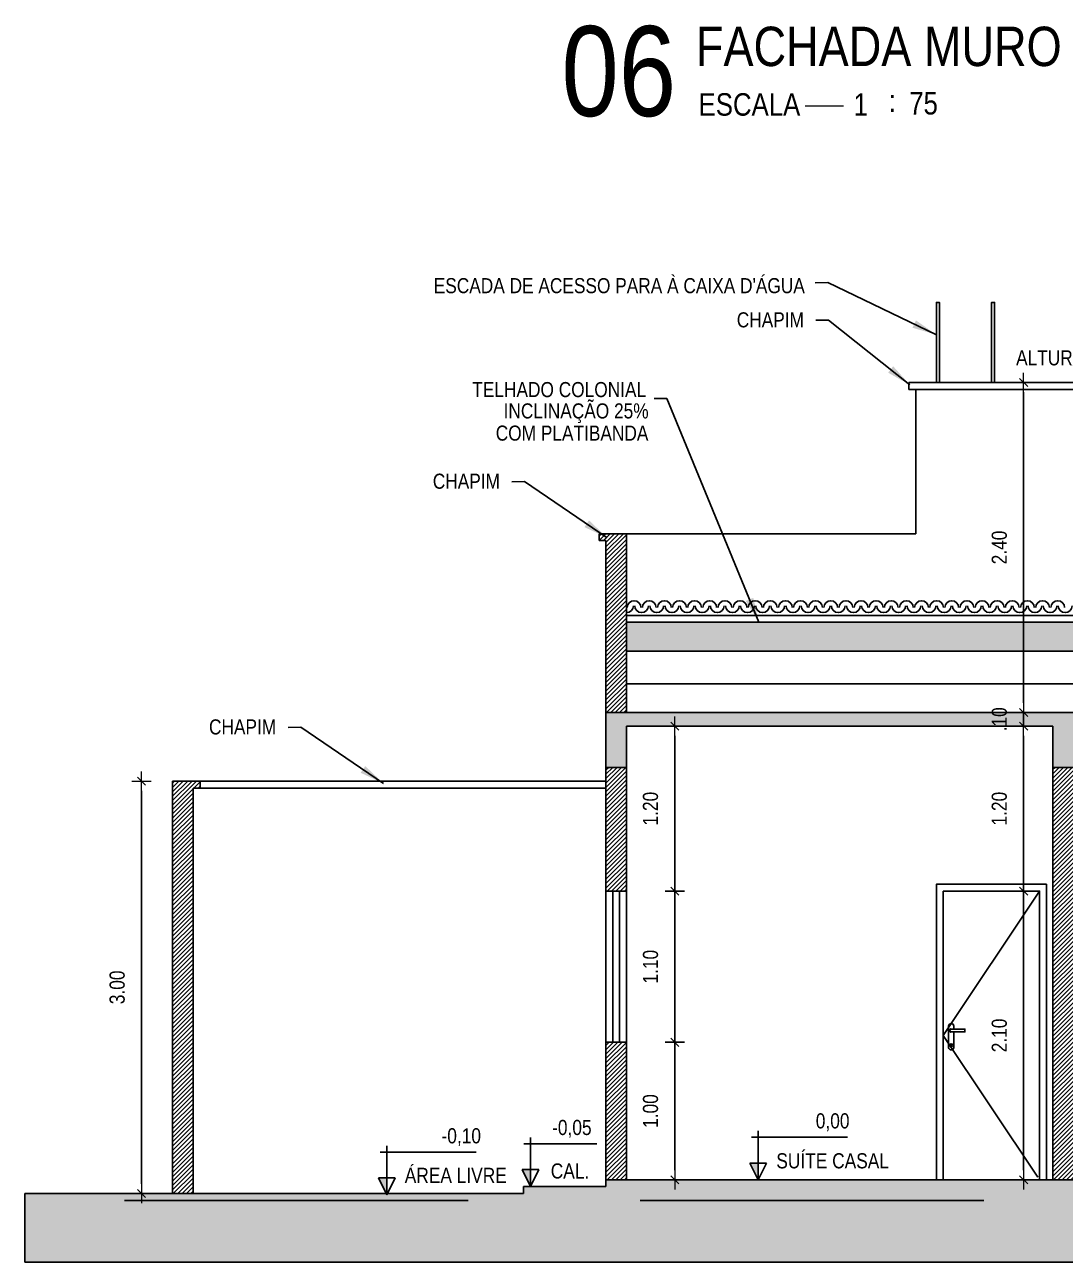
# Model space of a CAD drawing. Header units: millimetres. Extents: x -677 to -23, y -135 to 1112.
# Drawn here: x -209.79 to -202.23, y 864.54 to 873.55 of the extents above; entities that cross this region are included whole.
import ezdxf
from ezdxf.enums import TextEntityAlignment as Align

# ---------------------------------------------------------------- set-up
doc = ezdxf.new("R2010")
doc.units = ezdxf.units.MM
doc.header["$LTSCALE"] = 20
doc.header["$MEASUREMENT"] = 0
doc.header["$PDSIZE"] = -5
doc.linetypes.add('CONTINU', pattern=[0])
doc.linetypes.add('HIDDEN2', pattern=[0.1875, 0.125, -0.0625])
doc.layers.get('0').update_dxf_attribs({"linetype": 'CONTINUOUS'})
doc.layers.get('Defpoints').update_dxf_attribs({"linetype": 'CONTINUOUS'})
for name, color, linetype in [('COTAS', 7, 'CONTINUOUS'), ('E-hatch', 8, 'CONTINUOUS'), ('E-txt-g', 3, 'CONTINUOUS'), ('E-TXT-Y', 2, 'CONTINUOUS'), ('ESQUADRIA', 3, 'CONTINUOUS')]:
    doc.layers.add(name, color=color, linetype=linetype)
for name, color, linetype, lineweight in [('E-Cta-W', 7, 'CONTINUOUS', 20), ('E-Pen-C', 4, 'CONTINUOUS', 15), ('E-Pen-G', 3, 'CONTINUOUS', 30), ('E-Txt-W', 7, 'CONTINUOUS', 20)]:
    doc.layers.add(name, color=color, linetype=linetype, lineweight=lineweight)
doc.styles.add('F2', font='swissc.ttf')
doc.styles.add('REG60', font='romans.shx', dxfattribs={"width": 0.8, "height": 0.15})
doc.styles.add('REG80', font='romans.shx', dxfattribs={"width": 0.8, "height": 0.2})
doc.dimstyles.new('DIMENSION-1', dxfattribs={"dimtxt": 0.11, "dimasz": 0.07, "dimexe": 1, "dimexo": 0, "dimgap": 0.12, "dimtad": 1, "dimzin": 7, "dimdsep": 46, "dimtxsty": 'F2', "dimblk1": 'TRACO', "dimblk2": 'TRACO', "dimsah": 1, "dimcen": 1, "dimse1": 1, "dimse2": 1, "dimclrd": 256, "dimclre": 256, "dimclrt": 6, "dimadec": 0, "dimazin": 0, "dimtfac": 1, "dimtix": 1, "dimtmove": 2, "dimatfit": 3, "dimldrblk": 'TRACO', "dimfxl": 1, "dimtolj": 1, "dimtzin": 0, "dimarcsym": 0})
doc.dimstyles.get("Standard").update_dxf_attribs({"dimtxt": 0.18, "dimasz": 0.18, "dimexe": 0.18, "dimexo": 0.0625, "dimgap": 0.09, "dimtad": 0, "dimtih": 1, "dimtoh": 1, "dimdec": 4, "dimzin": 0, "dimdsep": 46, "dimtxsty": 'Standard', "dimcen": 0.09, "dimadec": 0, "dimazin": 0, "dimtfac": 1, "dimtdec": 4, "dimtofl": 0, "dimtmove": 0, "dimatfit": 3, "dimfxl": 1, "dimtolj": 1, "dimtzin": 0, "dimarcsym": 0})

# ---------------------------------------------------------------- blocks, each defined once
blk = doc.blocks.new('IND_DES')
at = {"layer": 'E-Txt-W', "color": 7}
blk.add_line((0.0269, -0.2428), (0.1984, -0.2428), dxfattribs=at)
at = {"layer": 'E-txt-g', "color": 7, "style": 'F2'}
for s, p in [('ESCALA', (-0.4463, -0.2864)), ('1', (0.2426, -0.2864)), (':', (0.3988, -0.2706))]:
    blk.add_text(s, height=0.1, dxfattribs=at).set_placement(p)
blk.add_attdef('ESCALA', (0.4897, -0.2812), '', height=0.1, dxfattribs=at)
at = {"layer": 'E-Txt-W', "color": 6, "style": 'F2'}
blk.add_attdef('00', text='', height=0.4, dxfattribs=at).set_placement((-0.7083, -0.2881), align=Align.CENTER)
at = {"layer": 'E-TXT-Y', "color": 7, "style": 'F2'}
for tag, p in [('PROJETO', (-0.4563, 0.1829)), ('DESENHO', (-0.4582, -0.0658))]:
    blk.add_attdef(tag, p, '', height=0.175, dxfattribs=at)
blk = doc.blocks.new('TXT-AMB75')
at = {"layer": 'E-txt-g', "style": 'REG80', "width": 0.8, "flags": 8}
blk.add_attdef('TXT', text='', height=0.2, dxfattribs=at).set_placement((0.005, 0.296), align=Align.CENTER)
at = {"layer": 'E-Txt-W', "style": 'REG60', "width": 0.8, "flags": 8}
blk.add_attdef('TXT', text='', height=0.15, dxfattribs=at).set_placement((0.005, 0.027), align=Align.CENTER)
blk = doc.blocks.new('TRACO')
at = {"layer": 'E-Pen-C'}
for p, q in [((-1, 0), (1, 0)), ((0, 1), (0, -1))]:
    blk.add_line(p, q, dxfattribs=at)
at = {"layer": 'E-Pen-G'}
blk.add_line((-0.42, -0.42), (0.42, 0.42), dxfattribs=at)
blk = doc.blocks.new('*D1071')
at = {"color": 4, "lineweight": -2}
blk.add_line((-202.5309, 865.2141), (-202.5309, 867.1741), dxfattribs=at)
at = {"layer": 'Defpoints', "color": 0, "linetype": 'Continuous'}
for p in [(-202.5309, 867.2441), (-202.4152, 867.2441), (-202.4152, 865.1441)]:
    blk.add_point(p, dxfattribs=at)
at = {"color": 4, "linetype": 'Continuous', "lineweight": -2, "xscale": 0.07, "yscale": 0.07, "zscale": 0.07}
for p, rotation in [((-202.5309, 867.2441), 90), ((-202.5309, 865.1441), 270)]:
    blk.add_blockref('TRACO', p, dxfattribs=dict(at, rotation=rotation))
at = {"color": 4, "linetype": 'Continuous', "insert": (-202.7074, 866.1941), "char_height": 0.11, "attachment_point": 5, "rotation": 90, "style": 'F2'}
blk.add_mtext('\\A1;2.10', dxfattribs=at)
blk = doc.blocks.new('*D1072')
at = {"color": 4, "lineweight": -2}
blk.add_line((-202.5309, 867.3141), (-202.5309, 868.3741), dxfattribs=at)
at = {"layer": 'Defpoints', "color": 0, "linetype": 'Continuous'}
for p in [(-202.5309, 868.4441), (-202.3188, 868.4441), (-202.4152, 867.2441)]:
    blk.add_point(p, dxfattribs=at)
at = {"color": 4, "linetype": 'Continuous', "lineweight": -2, "xscale": 0.07, "yscale": 0.07, "zscale": 0.07}
for p, rotation in [((-202.5309, 868.4441), 90), ((-202.5309, 867.2441), 270)]:
    blk.add_blockref('TRACO', p, dxfattribs=dict(at, rotation=rotation))
at = {"color": 4, "linetype": 'Continuous', "insert": (-202.7074, 867.8441), "char_height": 0.11, "attachment_point": 5, "rotation": 90, "style": 'F2'}
blk.add_mtext('\\A1;1.20', dxfattribs=at)
blk = doc.blocks.new('*D1073')
at = {"color": 4, "lineweight": -2}
for p, q in [((-202.5309, 868.6141), (-202.5309, 868.6841)), ((-202.5309, 868.4441), (-202.5309, 868.5441)), ((-202.5309, 868.3741), (-202.5309, 868.3041))]:
    blk.add_line(p, q, dxfattribs=at)
at = {"layer": 'Defpoints', "color": 0, "linetype": 'Continuous'}
for p in [(-202.5309, 868.5441), (-202.3188, 868.5441), (-202.3188, 868.4441)]:
    blk.add_point(p, dxfattribs=at)
at = {"color": 4, "linetype": 'Continuous', "lineweight": -2, "xscale": 0.07, "yscale": 0.07, "zscale": 0.07}
for p, rotation in [((-202.5309, 868.5441), 270), ((-202.5309, 868.4441), 90)]:
    blk.add_blockref('TRACO', p, dxfattribs=dict(at, rotation=rotation))
at = {"color": 4, "linetype": 'Continuous', "insert": (-202.7074, 868.4941), "char_height": 0.11, "attachment_point": 5, "rotation": 90, "style": 'F2'}
blk.add_mtext('\\A1;.10', dxfattribs=at)
blk = doc.blocks.new('*D1074')
at = {"color": 4, "lineweight": -2}
blk.add_line((-205.0674, 865.2141), (-205.0674, 866.0741), dxfattribs=at)
at = {"layer": 'Defpoints', "color": 0, "linetype": 'Continuous'}
for p in [(-205.4188, 866.1441), (-205.0674, 866.1441), (-205.4188, 865.1441)]:
    blk.add_point(p, dxfattribs=at)
at = {"color": 4, "linetype": 'Continuous', "lineweight": -2, "xscale": 0.07, "yscale": 0.07, "zscale": 0.07}
for p, rotation in [((-205.0674, 866.1441), 90), ((-205.0674, 865.1441), 270)]:
    blk.add_blockref('TRACO', p, dxfattribs=dict(at, rotation=rotation))
at = {"color": 4, "linetype": 'Continuous', "insert": (-205.2439, 865.6441), "char_height": 0.11, "attachment_point": 5, "rotation": 90, "style": 'F2'}
blk.add_mtext('\\A1;1.00', dxfattribs=at)
blk = doc.blocks.new('*D1075')
at = {"color": 4, "lineweight": -2}
blk.add_line((-205.0674, 866.2141), (-205.0674, 867.1741), dxfattribs=at)
at = {"layer": 'Defpoints', "color": 0, "linetype": 'Continuous'}
for p in [(-205.4188, 867.2441), (-205.0674, 867.2441), (-205.4188, 866.1441)]:
    blk.add_point(p, dxfattribs=at)
at = {"color": 4, "linetype": 'Continuous', "lineweight": -2, "xscale": 0.07, "yscale": 0.07, "zscale": 0.07}
for p, rotation in [((-205.0674, 867.2441), 90), ((-205.0674, 866.1441), 270)]:
    blk.add_blockref('TRACO', p, dxfattribs=dict(at, rotation=rotation))
at = {"color": 4, "linetype": 'Continuous', "insert": (-205.2439, 866.6941), "char_height": 0.11, "attachment_point": 5, "rotation": 90, "style": 'F2'}
blk.add_mtext('\\A1;1.10', dxfattribs=at)
blk = doc.blocks.new('*D1076')
at = {"color": 4, "lineweight": -2}
blk.add_line((-205.0674, 867.3141), (-205.0674, 868.3741), dxfattribs=at)
at = {"layer": 'Defpoints', "color": 0, "linetype": 'Continuous'}
for p in [(-205.4188, 868.4441), (-205.0674, 868.4441), (-205.4188, 867.2441)]:
    blk.add_point(p, dxfattribs=at)
at = {"color": 4, "linetype": 'Continuous', "lineweight": -2, "xscale": 0.07, "yscale": 0.07, "zscale": 0.07}
for p, rotation in [((-205.0674, 868.4441), 90), ((-205.0674, 867.2441), 270)]:
    blk.add_blockref('TRACO', p, dxfattribs=dict(at, rotation=rotation))
at = {"color": 4, "linetype": 'Continuous', "insert": (-205.244, 867.8441), "char_height": 0.11, "attachment_point": 5, "rotation": 90, "style": 'F2'}
blk.add_mtext('\\A1;1.20', dxfattribs=at)
blk = doc.blocks.new('*D1077')
at = {"color": 4, "lineweight": -2}
blk.add_line((-208.9459, 865.1141), (-208.9459, 867.9741), dxfattribs=at)
at = {"layer": 'Defpoints', "color": 0, "linetype": 'Continuous'}
for p in [(-208.9459, 868.0441), (-208.7199, 868.0441), (-208.7199, 865.0441)]:
    blk.add_point(p, dxfattribs=at)
at = {"color": 4, "linetype": 'Continuous', "lineweight": -2, "xscale": 0.07, "yscale": 0.07, "zscale": 0.07}
for p, rotation in [((-208.9459, 868.0441), 90), ((-208.9459, 865.0441), 270)]:
    blk.add_blockref('TRACO', p, dxfattribs=dict(at, rotation=rotation))
at = {"color": 4, "linetype": 'Continuous', "insert": (-209.1223, 866.5441), "char_height": 0.11, "attachment_point": 5, "rotation": 90, "style": 'F2'}
blk.add_mtext('\\A1;3.00', dxfattribs=at)
blk = doc.blocks.new('*D1095')
at = {"color": 4, "lineweight": -2}
blk.add_line((-202.5309, 870.8741), (-202.5309, 868.6141), dxfattribs=at)
at = {"layer": 'Defpoints', "color": 0, "linetype": 'Continuous'}
for p in [(-202.9058, 870.9441), (-202.9058, 868.5441), (-202.5309, 868.5441)]:
    blk.add_point(p, dxfattribs=at)
at = {"color": 4, "linetype": 'Continuous', "lineweight": -2, "xscale": 0.07, "yscale": 0.07, "zscale": 0.07}
for p, rotation in [((-202.5309, 870.9441), 90), ((-202.5309, 868.5441), 270)]:
    blk.add_blockref('TRACO', p, dxfattribs=dict(at, rotation=rotation))
at = {"color": 4, "linetype": 'Continuous', "insert": (-202.7074, 869.7441), "char_height": 0.11, "attachment_point": 5, "rotation": 90, "style": 'F2'}
blk.add_mtext('\\A1;2.40', dxfattribs=at)

msp = doc.modelspace()

# ---------------------------------------------------------------- hatches: boundary and pattern name
at = {"linetype": 'Continuous'}
h = msp.add_hatch(dxfattribs=at)
h.set_pattern_fill('TROOF1', color=8, scale=0.15, angle=180, style=0, pattern_type=2)
h.set_pattern_definition([(180, (-84.41893, 307.66377), (-0.15, -0.15), [0.048, -0.102]), (305.2176, (-84.5629314, 307.648775), (-1.05000017453, 1.49999987498), [0.03121305, -3.0900849]), (340.71, (-84.5449314, 307.623275), (-2.550000777635, 0.8999979741), [0.0317844, -3.1466586]), (19.29, (-84.5149314, 307.612775), (2.550000777635, 0.8999979741), [0.0317844, -3.1466586]), (54.7824, (-84.4849314, 307.623275), (1.05000017453, 1.49999987498), [0.03121305, -3.0900849]), (90, (-84.46693, 307.64877), (-0.15, 0.15), [0.015, -0.135]), (270, (-84.56293, 307.66377), (0.15, -0.15), [0.015, -0.135]), (180, (-84.41893, 307.65777), (-0.15, -0.15), [0.042, -0.108]), (306.3844, (-84.5689314, 307.645775), (-1.650001937525, 2.24999858293), [0.0354012, -3.50472585]), (342.3499, (-84.5479314, 307.617275), (2.850000422915, -0.899998778574), [0.0346302, -3.42838875]), (17.6501, (-84.5149314, 307.606775), (-2.850000422915, -0.899998778574), [0.0346302, -3.42838875]), (53.6156, (-84.4819314, 307.617275), (1.650001937525, 2.24999858293), [0.0354012, -3.50472585]), (90, (-84.46093, 307.64577), (-0.15, 0.15), [0.012, -0.138]), (270, (-84.56893, 307.65777), (0.15, -0.15), [0.012, -0.138]), (180, (-84.56293, 307.65777), (-0.15, -0.15), [0.006, -0.144]), (267.3974, (-84.4609314, 307.645775), (0.1500021288, 3.14999989794), [0.13213635, -3.17127105]), (272.6026, (-84.5689314, 307.645775), (0.1500021288, -3.14999989794), [0.13213635, -3.17127105]), (180, (-84.56293, 307.66377), (-0.15, -0.15), [0.006, -0.144])])
h.paths.add_polyline_path([(-191.5599, 868.9899), (-188.2099, 868.9899), (-188.2099, 869.1999), (-205.4188, 869.1999), (-205.4188, 868.9899), (-198.4165, 868.9899), (-198.4165, 868.7134), (-191.5599, 868.7134)])
at = {"layer": 'COTAS', "linetype": 'CONTINU'}
h = msp.add_hatch(dxfattribs=at)
h.set_pattern_fill('ANSI38', color=8, scale=0.25, style=0)
h.set_pattern_definition([(45, (-137.354455, 138.400943), (-0.0220970869, 0.0220970869), []), (135, (-137.354455, 138.400943), (-0.0662912607, 0.0220970869), [0.078125, -0.046875])])
h.paths.add_polyline_path([(-205.5688, 865.1441), (-205.5688, 865.0941), (-206.1688, 865.0941), (-206.1688, 865.0441), (-207.1574, 865.0441), (-207.1618, 865.0355), (-207.1661, 865.0441), (-209.7946, 865.0441), (-209.7946, 864.5441), (-180.1567, 864.5441), (-180.1567, 864.8957, 0.012456), (-181.2199, 864.8441), (-181.2199, 864.9941), (-184.0699, 864.9941), (-184.0699, 865.0441), (-186.9559, 865.0441), (-186.9602, 865.0355), (-186.9645, 865.0441), (-187.4599, 865.0441), (-187.4599, 865.0941), (-188.0599, 865.0941), (-188.0599, 865.1441)])
at = {"layer": 'E-hatch'}
h = msp.add_hatch(dxfattribs=at)
h.set_pattern_fill('ANSI31', color=256, scale=0.18, style=0)
h.set_pattern_definition([(45, (-84.418931, 307.663775), (-0.0159099026, 0.0159099026), [])])
h.paths.add_polyline_path([(-208.5699, 867.9941), (-208.5199, 867.9941), (-208.5199, 868.0441), (-208.7199, 868.0441), (-208.7199, 865.0441), (-208.5699, 865.0441)])
h.paths.add_polyline_path([(-205.4188, 869.8441), (-205.6188, 869.8441), (-205.6188, 869.7941), (-205.5688, 869.7941), (-205.5688, 868.5441), (-205.4188, 868.5441)])
h.paths.add_polyline_path([(-205.4188, 868.1441), (-205.5688, 868.1441), (-205.5688, 867.2441), (-205.4188, 867.2441)])
h.paths.add_polyline_path([(-205.4188, 866.1441), (-205.5688, 866.1441), (-205.5688, 865.1441), (-205.4188, 865.1441)])
h.paths.add_polyline_path([(-202.1688, 868.1441), (-202.3188, 868.1441), (-202.3188, 865.1441), (-202.1688, 865.1441)])
h.paths.add_polyline_path([(-198.4165, 868.1441), (-198.5665, 868.1441), (-198.5665, 865.1441), (-198.4165, 865.1441)])
h.paths.add_polyline_path([(-191.4099, 868.1441), (-191.5599, 868.1441), (-191.5599, 867.2441), (-191.4099, 867.2441)])
h.paths.add_polyline_path([(-188.0599, 869.7941), (-188.0099, 869.7941), (-188.0099, 869.8441), (-188.2099, 869.8441), (-188.2099, 868.5441), (-188.0599, 868.5441)])
h.paths.add_polyline_path([(-188.0599, 868.1441), (-188.2099, 868.1441), (-188.2099, 865.1441), (-188.0599, 865.1441)])
h = msp.add_hatch(dxfattribs=at)
h.set_pattern_fill('CONC', color=8, scale=0.12, style=0, pattern_type=2)
h.set_pattern_definition([(0, (0.114, 0.0768), (0, 0.12), [0, -0.12]), (0, (0.1152, 0.0348), (0, 0.12), [0, -0.12]), (0, (0.1188, 0.0996), (0, 0.12), [0, -0.12]), (338.1986, (0.0564, 0.0624), (0.36000003276, -0.11999998926), [0.01292436, -0.63329544]), (216.8699, (0.0684, 0.0576), (0.35999999014, 0.2400000148), [0.006, -0.594]), (130.6013, (0.0636, 0.054), (0.60000005055, -0.71999988218), [0.0110634, -1.09528188]), (206.5651, (0.024, 0.0396), (-0.119999899, -0.120000157), [0.00268332, -0.26564484]), (326.3099, (0.0216, 0.0384), (0.2399999469, -0.1200001601), [0.00432672, -0.42833952]), (108.4349, (0.0252, 0.036), (-0.1199998084, 0.2400000522), [0.00379476, -0.3756786]), (225, (0.1008, 0.0276), (-1e-17, -0.120000037), [0.00509112, -0.16461444]), (0, (0.0972, 0.024), (0.12, 0.12), [0.0072, -0.1128]), (135, (0.1044, 0.024), (-0.120000037, 0), [0.00509112, -0.16461444]), (251.5651, (0.0864, 0.1044), (0.1199998084, 0.2400000522), [0.00379476, -0.3756786]), (0, (0.0852, 0.1008), (0.12, 0.12), [0.006, -0.114]), (143.1301, (0.0912, 0.1008), (-0.35999999014, 0.2400000148), [0.006, -0.594]), (213.6901, (0.0228, 0.1056), (0.2399999469, 0.1200001601), [0.00432672, -0.42833952]), (341.5651, (0.0192, 0.1032), (-0.2400000522, 0.1199998084), [0.00758952, -0.37188384]), (126.8699, (0.0264, 0.1008), (0.2400000148, -0.35999999014), [0.006, -0.594]), (0, (0.0576, 0.1008), (0, 0.12), [0, -0.12]), (0, (0.0252, 0.0696), (0, 0.12), [0, -0.12]), (0, (0.0588, 0.0252), (0, 0.12), [0, -0.12]), (0, (0.0912, 0.0624), (0, 0.12), [0, -0.12]), (0, (0.0564, 0.0828), (0, 0.12), [0, -0.12]), (0, (0.03, 0.0864), (0, 0.12), [0, -0.12]), (0, (0.0408, 0.0792), (0, 0.12), [0, -0.12]), (0, (0.036, 0.0504), (0, 0.12), [0, -0.12]), (0, (0.0072, 0.0552), (0, 0.12), [0, -0.12]), (0, (0.0084, 0.0828), (0, 0.12), [0, -0.12]), (0, (0.0048, 0.1092), (0, 0.12), [0, -0.12]), (0, (0.042, 0.114), (0, 0.12), [0, -0.12]), (0, (0.0684, 0.1188), (0, 0.12), [0, -0.12]), (0, (0.1104, 0.114), (0, 0.12), [0, -0.12]), (0, (0.0816, 0.0768), (0, 0.12), [0, -0.12]), (0, (0.0696, 0.0984), (0, 0.12), [0, -0.12]), (0, (0.0792, 0.0408), (0, 0.12), [0, -0.12]), (0, (0.0432, 0.0348), (0, 0.12), [0, -0.12]), (0, (0.0792, 0.0084), (0, 0.12), [0, -0.12]), (0, (0.0396, 0.0156), (0, 0.12), [0, -0.12]), (0, (0.0012, 0.012), (0, 0.12), [0, -0.12]), (0, (0.0156, 0.006), (0, 0.12), [0, -0.12]), (0, (0.0168, 0.0228), (0, 0.12), [0, -0.12]), (0, (0.0972, 0.0036), (0, 0.12), [0, -0.12]), (0, (0.1116, 0.0528), (0, 0.12), [0, -0.12]), (0, (0.1056, 0.0888), (0, 0.12), [0, -0.12]), (0, (0.0504, 0.0024), (0, 0.12), [0, -0.12])])
h.paths.add_polyline_path([(-188.0599, 868.5441), (-191.5599, 868.5441), (-205.5688, 868.5441), (-205.5688, 868.1441), (-205.4188, 868.1441), (-205.4188, 868.4441), (-202.3188, 868.4441), (-202.3188, 868.1441), (-202.1688, 868.1441), (-202.1688, 868.4441), (-198.5665, 868.4441), (-198.5665, 868.1441), (-198.4165, 868.1441), (-198.4165, 868.4441), (-195.2099, 868.4441), (-195.2099, 868.1441), (-195.0599, 868.1441), (-195.0599, 868.4441), (-191.5599, 868.4441), (-191.5599, 868.1441), (-191.4099, 868.1441), (-191.4099, 868.4441), (-188.2099, 868.4441), (-188.2099, 868.1441), (-188.0599, 868.1441)])
h.paths.add_polyline_path([(-202.5915, 868.373), (-202.5915, 868.6103), (-202.8218, 868.6103), (-202.8218, 868.373)], flags=9)
h.paths.add_polyline_path([(-198.7874, 868.373), (-198.7874, 868.6103), (-199.0178, 868.6103), (-199.0178, 868.373)], flags=9)
h.paths.add_polyline_path([(-195.4224, 868.373), (-195.4224, 868.6103), (-195.6527, 868.6103), (-195.6527, 868.373)], flags=9)

# ---------------------------------------------------------------- linework, layer by layer
at = {"color": 2, "linetype": 'Continuous'}
for p, q in [((-200.4652, 870.9441), (-203.3652, 870.9441)), ((-203.3652, 870.9441), (-203.3652, 870.8941)), ((-200.4652, 870.8941), (-203.3652, 870.8941)), ((-203.3152, 870.8941), (-203.3152, 869.8441)), ((-203.3152, 869.8441), (-205.4188, 869.8441)), ((-188.2099, 869.2492), (-205.4188, 869.2492)), ((-188.2099, 869.1999), (-205.4188, 869.1999)), ((-198.4165, 868.9899), (-205.4188, 868.9899)), ((-198.4165, 868.753), (-205.4188, 868.753))]:
    msp.add_line(p, q, dxfattribs=at)
at = {"color": 5, "linetype": 'Continuous'}
for p, q in [((-205.4188, 869.8441), (-205.6188, 869.8441)), ((-205.6188, 869.8441), (-205.6188, 869.7941)), ((-205.5688, 869.7941), (-205.6188, 869.7941)), ((-205.5688, 869.7941), (-205.5688, 867.2441)), ((-205.4188, 869.8441), (-205.4188, 868.5441)), ((-191.5599, 868.5441), (-205.5688, 868.5441)), ((-205.4188, 868.4441), (-205.4188, 867.2441)), ((-202.3188, 868.4441), (-205.4188, 868.4441)), ((-202.3188, 868.4441), (-202.3188, 865.1441)), ((-205.4188, 868.1441), (-205.5688, 868.1441)), ((-202.1688, 868.1441), (-202.3188, 868.1441)), ((-208.7199, 868.0441), (-208.7199, 865.0441)), ((-208.5699, 868.0441), (-208.7199, 868.0441)), ((-208.5199, 868.0441), (-208.7199, 868.0441)), ((-208.5699, 867.9941), (-208.5699, 865.0441)), ((-208.5199, 867.9941), (-208.5699, 867.9941)), ((-208.5199, 868.0441), (-208.5199, 867.9941)), ((-205.4188, 867.2441), (-205.5688, 867.2441)), ((-205.5688, 866.1441), (-205.5688, 865.1441)), ((-205.4188, 866.1441), (-205.5688, 866.1441)), ((-205.4188, 866.1441), (-205.4188, 865.1441))]:
    msp.add_line(p, q, dxfattribs=at)
at = {"color": 8, "linetype": 'Continuous'}
for p, q in [((-205.5688, 868.0441), (-208.5699, 868.0441)), ((-205.5688, 867.9941), (-208.5699, 867.9941)), ((-205.5688, 867.2441), (-205.5688, 866.1441)), ((-205.4188, 867.2441), (-205.4188, 866.1441)), ((-209.7946, 865.0441), (-209.7946, 864.5441))]:
    msp.add_line(p, q, dxfattribs=at)
at = {"color": 7, "linetype": 'Continuous'}
for p, q in [((-205.5188, 867.2441), (-205.5188, 866.1441)), ((-205.4688, 867.2441), (-205.4688, 866.1441))]:
    msp.add_line(p, q, dxfattribs=at)
at = {"color": 8}
for p, q in [((-203.0776, 866.2625), (-203.0776, 866.1062)), ((-203.0376, 866.2625), (-203.0376, 866.24)), ((-203.0376, 866.22), (-203.0376, 866.1062)), ((-203.0676, 866.1234), (-203.0476, 866.1234)), ((-203.0576, 866.1134), (-203.0576, 866.1334))]:
    msp.add_line(p, q, dxfattribs=at)
for p, q in [((-204.4611, 865.4992), (-204.4611, 865.1441)), ((-207.1618, 865.3905), (-207.1618, 865.0355)), ((-206.1657, 865.405), (-205.6341, 865.405)), ((-206.1161, 865.4511), (-206.1161, 865.0961)), ((-204.5106, 865.4531), (-203.8115, 865.4531)), ((-207.2113, 865.3445), (-206.5121, 865.3445)), ((-206.1771, 865.218), (-206.1161, 865.0961)), ((-206.1771, 865.218), (-206.0552, 865.218)), ((-206.1161, 865.0961), (-206.0552, 865.218)), ((-204.5221, 865.2661), (-204.4611, 865.1441)), ((-204.5221, 865.2661), (-204.4001, 865.2661)), ((-204.4611, 865.1441), (-204.4001, 865.2661)), ((-207.2227, 865.1574), (-207.1618, 865.0355)), ((-207.2227, 865.1574), (-207.1008, 865.1574)), ((-207.1618, 865.0355), (-207.1008, 865.1574))]:
    msp.add_line(p, q)
at = {"color": 1, "linetype": 'Continuous'}
for p, q in [((-206.1688, 865.0941), (-206.1688, 865.0441)), ((-205.5688, 865.0941), (-206.1688, 865.0941)), ((-188.0599, 865.1441), (-205.5688, 865.1441)), ((-205.5688, 865.1441), (-205.5688, 865.0941)), ((-206.1688, 865.0441), (-209.7946, 865.0441))]:
    msp.add_line(p, q, dxfattribs=at)
at = {"color": 8, "linetype": 'HIDDEN2'}
msp.add_line((-184.0699, 864.9941), (-209.7946, 864.9941), dxfattribs=at)
at = {"color": 8, "linetype": 'Continuous'}
for points in [[(-203.1652, 870.9441), (-203.143, 870.9441), (-203.143, 871.5269), (-203.1652, 871.5269)], [(-202.7645, 870.9441), (-202.7422, 870.9441), (-202.7422, 871.5269), (-202.7645, 871.5269)], [(-203.1152, 867.2441), (-202.4152, 867.2441), (-202.4152, 865.1441), (-203.1152, 865.1441)]]:
    msp.add_lwpolyline(points, close=True, dxfattribs=at)
msp.add_lwpolyline([(-203.1652, 865.1441), (-203.1652, 867.2941), (-202.3652, 867.2941), (-202.3652, 865.1441)], dxfattribs=at)
at = {"color": 8, "linetype": 'HIDDEN2', "flags": 128}
msp.add_lwpolyline([(-202.4152, 867.2441), (-203.1152, 866.1941), (-202.4152, 865.1441)], dxfattribs=at)
at = {"color": 8}
msp.add_lwpolyline([(-203.0576, 866.24), (-202.9576, 866.24), (-202.9576, 866.22), (-203.0576, 866.22, -1)], format="xyb", close=True, dxfattribs=at)
msp.add_circle((-203.0576, 866.1234), 0.01, dxfattribs=at)
for centre, radius, start, end in [((-203.0576, 866.2602), 0.0201, 6.42318, 173.57682), ((-203.0576, 866.23), 0.012, 56.44269, 303.55731), ((-203.0576, 866.1084), 0.0201, 186.42318, 353.57682)]:
    msp.add_arc(centre, radius, start, end, dxfattribs=at)
for points in [[(-206.1771, 865.218), (-206.1161, 865.218), (-206.1161, 865.0961)], [(-204.5221, 865.2661), (-204.4611, 865.2661), (-204.4611, 865.1441)], [(-207.2227, 865.1574), (-207.1618, 865.1574), (-207.1618, 865.0355)]]:
    msp.add_solid(points)
at = {"layer": 'COTAS', "color": 8, "linetype": 'CONTINU'}
msp.add_line((-180.161, 864.5441), (-209.7946, 864.5441), dxfattribs=at)
at = {"layer": 'ESQUADRIA', "color": 7}
for centre, start, end in [((-205.3634, 869.3064), 0, 180), ((-205.2534, 869.3064), 0, 180), ((-205.1434, 869.3064), 0, 180), ((-205.0334, 869.3064), 0, 180), ((-204.9234, 869.3064), 0, 180), ((-204.8134, 869.3064), 0, 180), ((-204.7034, 869.3064), 0, 180), ((-204.5934, 869.3064), 0, 180), ((-204.4834, 869.3064), 0, 180), ((-204.3734, 869.3064), 0, 180), ((-204.2634, 869.3064), 0, 180), ((-204.1534, 869.3064), 0, 180), ((-204.0434, 869.3064), 0, 180), ((-203.9334, 869.3064), 0, 180), ((-203.8234, 869.3064), 0, 180), ((-203.7134, 869.3064), 0, 180), ((-203.7134, 869.3064), 0, 180), ((-203.6034, 869.3064), 0, 180), ((-203.4934, 869.3064), 0, 180), ((-203.3834, 869.3064), 0, 180), ((-203.2734, 869.3064), 0, 180), ((-203.1634, 869.3064), 0, 180), ((-203.0534, 869.3064), 0, 180), ((-202.9434, 869.3064), 0, 180), ((-202.8334, 869.3064), 0, 180), ((-202.7234, 869.3064), 0, 180), ((-202.6134, 869.3064), 0, 180), ((-202.6134, 869.3064), 0, 180), ((-202.5034, 869.3064), 0, 180), ((-202.3934, 869.3064), 0, 180), ((-202.2834, 869.3064), 0, 180), ((-205.4188, 869.3208), 270, 0), ((-205.3088, 869.3208), 180, 0), ((-205.1988, 869.3208), 180, 0), ((-205.0888, 869.3208), 180, 0), ((-204.9788, 869.3208), 180, 0), ((-204.8688, 869.3208), 180, 0), ((-204.7588, 869.3208), 180, 0), ((-204.6488, 869.3208), 180, 0), ((-204.5388, 869.3208), 180, 0), ((-204.4288, 869.3208), 180, 0), ((-204.3188, 869.3208), 180, 0), ((-204.2088, 869.3208), 180, 0), ((-204.0988, 869.3208), 180, 0), ((-203.9888, 869.3208), 180, 0), ((-203.8788, 869.3208), 180, 0), ((-203.7688, 869.3208), 180, 0), ((-203.7688, 869.3208), 270, 0), ((-203.6588, 869.3208), 180, 0), ((-203.5488, 869.3208), 180, 0), ((-203.4388, 869.3208), 180, 0), ((-203.3288, 869.3208), 180, 0), ((-203.2188, 869.3208), 180, 0), ((-203.1088, 869.3208), 180, 0), ((-202.9988, 869.3208), 180, 0), ((-202.8888, 869.3208), 180, 0), ((-202.7788, 869.3208), 180, 0), ((-202.6688, 869.3208), 180, 0), ((-202.6688, 869.3208), 180, 0), ((-202.5588, 869.3208), 180, 0), ((-202.4488, 869.3208), 180, 0), ((-202.3388, 869.3208), 180, 0), ((-202.2288, 869.3208), 180, 0)]:
    msp.add_arc(centre, 0.05, start, end, dxfattribs=at)

# ---------------------------------------------------------------- block references
ref = msp.add_blockref('IND_DES', (-204.1643, 873.3542), dxfattribs=dict(xscale=1.636240131907927, yscale=1.636240131907927, zscale=1.636240131907927))
ref.add_attrib('00', '06', dxfattribs={"layer": 'E-Txt-W', "height": 0.6545, "style": 'F2'}).set_placement((-205.4748, 872.8828), align=Align.CENTER)
ref.add_attrib('DESENHO', 'FACHADA MURO', (-204.914, 873.2465), dxfattribs={"layer": 'E-TXT-Y', "color": 2, "height": 0.286342, "style": 'F2'})
ref.add_attrib('ESCALA', '75', (-203.363, 872.8941), dxfattribs={"layer": 'E-txt-g', "color": 7, "height": 0.16362, "style": 'F2'})
ref = msp.add_blockref('TXT-AMB75', (-205.8202, 865.2537), dxfattribs=dict(xscale=0.7290000000000001, yscale=0.7290000000000001, zscale=0.7290000000000001))
ref.add_attrib('TXT', '-0,05', dxfattribs={"layer": 'E-txt-g', "color": 2, "height": 0.11, "style": 'F2'}).set_placement((-205.8162, 865.4698), align=Align.CENTER)
ref = msp.add_blockref('TXT-AMB75', (-203.9238, 865.3017), dxfattribs=dict(xscale=0.7290000000000001, yscale=0.7290000000000001, zscale=0.7290000000000001))
ref.add_attrib('TXT', '0,00', dxfattribs={"layer": 'E-txt-g', "color": 2, "height": 0.11, "style": 'F2'}).set_placement((-203.9198, 865.5178), align=Align.CENTER)
ref = msp.add_blockref('TXT-AMB75', (-206.6245, 865.1931), dxfattribs=dict(xscale=0.7290000000000001, yscale=0.7290000000000001, zscale=0.7290000000000001))
ref.add_attrib('TXT', '-0,10', dxfattribs={"layer": 'E-txt-g', "color": 2, "height": 0.11, "style": 'F2'}).set_placement((-206.6205, 865.4092), align=Align.CENTER)
ref = msp.add_blockref('TXT-AMB75', (-203.9238, 865.0111), dxfattribs=dict(xscale=0.7290000000000001, yscale=0.7290000000000001, zscale=0.7290000000000001))
ref.add_attrib('TXT', 'SUÍTE CASAL', dxfattribs={"layer": 'E-txt-g', "color": 2, "height": 0.11, "style": 'F2'}).set_placement((-203.9198, 865.2272), align=Align.CENTER)
ref = msp.add_blockref('TXT-AMB75', (-206.6643, 864.9053), dxfattribs=dict(xscale=0.7290000000000001, yscale=0.7290000000000001, zscale=0.7290000000000001))
ref.add_attrib('TXT', 'ÁREA LIVRE', dxfattribs={"layer": 'E-txt-g', "color": 2, "height": 0.11, "style": 'F2'}).set_placement((-206.6603, 865.1214), align=Align.CENTER)
ref = msp.add_blockref('TXT-AMB75', (-205.8337, 864.9372), dxfattribs=dict(xscale=0.7290000000000001, yscale=0.7290000000000001, zscale=0.7290000000000001))
ref.add_attrib('TXT', 'CAL.', dxfattribs={"layer": 'E-txt-g', "color": 2, "height": 0.11, "style": 'F2'}).set_placement((-205.8297, 865.1533), align=Align.CENTER)

# ---------------------------------------------------------------- texts
at = {"layer": 'E-Cta-W', "color": 4, "style": 'F2'}
for s, height, p in [("ESCADA DE ACESSO PARA À CAIXA D'ÁGUA", 0.109719, (-206.8206, 871.5941)), ('CHAPIM', 0.10972, (-204.617, 871.3454)), ('ALTURA MÁXIMA DA EDIFICAÇÃO', 0.109719, (-202.5858, 871.0692)), ('TELHADO COLONIAL', 0.109719, (-206.54, 870.8381)), ('INCLINAÇÃO 25%%%', 0.109719, (-206.3125, 870.6829)), ('COM PLATIBANDA', 0.109719, (-206.3698, 870.5214)), ('CHAPIM', 0.10972, (-206.8274, 870.1714)), ('CHAPIM', 0.10972, (-208.4549, 868.384))]:
    msp.add_text(s, height=height, dxfattribs=at).set_placement(p)

# ---------------------------------------------------------------- dimensions: what is measured, and where the dimension line sits
at = {"color": 8, "linetype": 'Continuous'}
for base, p1, p2, picture, middle in [((-202.5309, 868.5441), (-202.9058, 870.9441), (-202.9058, 868.5441), '*D1095', (-202.7074, 869.7441)), ((-202.5309, 868.5441), (-202.3188, 868.4441), (-202.3188, 868.5441), '*D1073', (-202.7074, 868.4941)), ((-205.0674, 868.4441), (-205.4188, 867.2441), (-205.4188, 868.4441), '*D1076', (-205.244, 867.8441)), ((-202.5309, 868.4441), (-202.4152, 867.2441), (-202.3188, 868.4441), '*D1072', (-202.7074, 867.8441)), ((-208.9459, 868.0441), (-208.7199, 865.0441), (-208.7199, 868.0441), '*D1077', (-209.1223, 866.5441)), ((-205.0674, 867.2441), (-205.4188, 866.1441), (-205.4188, 867.2441), '*D1075', (-205.2439, 866.6941)), ((-202.5309, 867.2441), (-202.4152, 865.1441), (-202.4152, 867.2441), '*D1071', (-202.7074, 866.1941)), ((-205.0674, 866.1441), (-205.4188, 865.1441), (-205.4188, 866.1441), '*D1074', (-205.2439, 865.6441))]:
    dim = msp.add_linear_dim(base=base, p1=p1, p2=p2, angle=90, dimstyle='DIMENSION-1', override={"dimclrd": 4, "dimclrt": 4, "dimadec": 8, "dimfxl": 0.5, "dimfxlon": 1}, dxfattribs=at)
    dim.commit()
    dim.dimension.update_dxf_attribs({"geometry": picture, "text_midpoint": middle})

# ---------------------------------------------------------------- leaders
at = {"layer": 'E-Cta-W', "color": 4}
for points in [[(-203.1641, 871.2915), (-203.9551, 871.6712), (-204.0479, 871.6695)], [(-203.3574, 870.9267), (-203.9492, 871.3986), (-204.0419, 871.3968)], [(-204.4555, 869.1999), (-205.1257, 870.8289), (-205.2185, 870.8272)], [(-205.559, 869.8152), (-206.1596, 870.2246), (-206.2523, 870.2228)], [(-207.1865, 868.0279), (-207.7871, 868.4372), (-207.8799, 868.4355)]]:
    msp.add_leader(points, dimstyle='Standard', dxfattribs=at)

doc.saveas('drawing.dxf')
